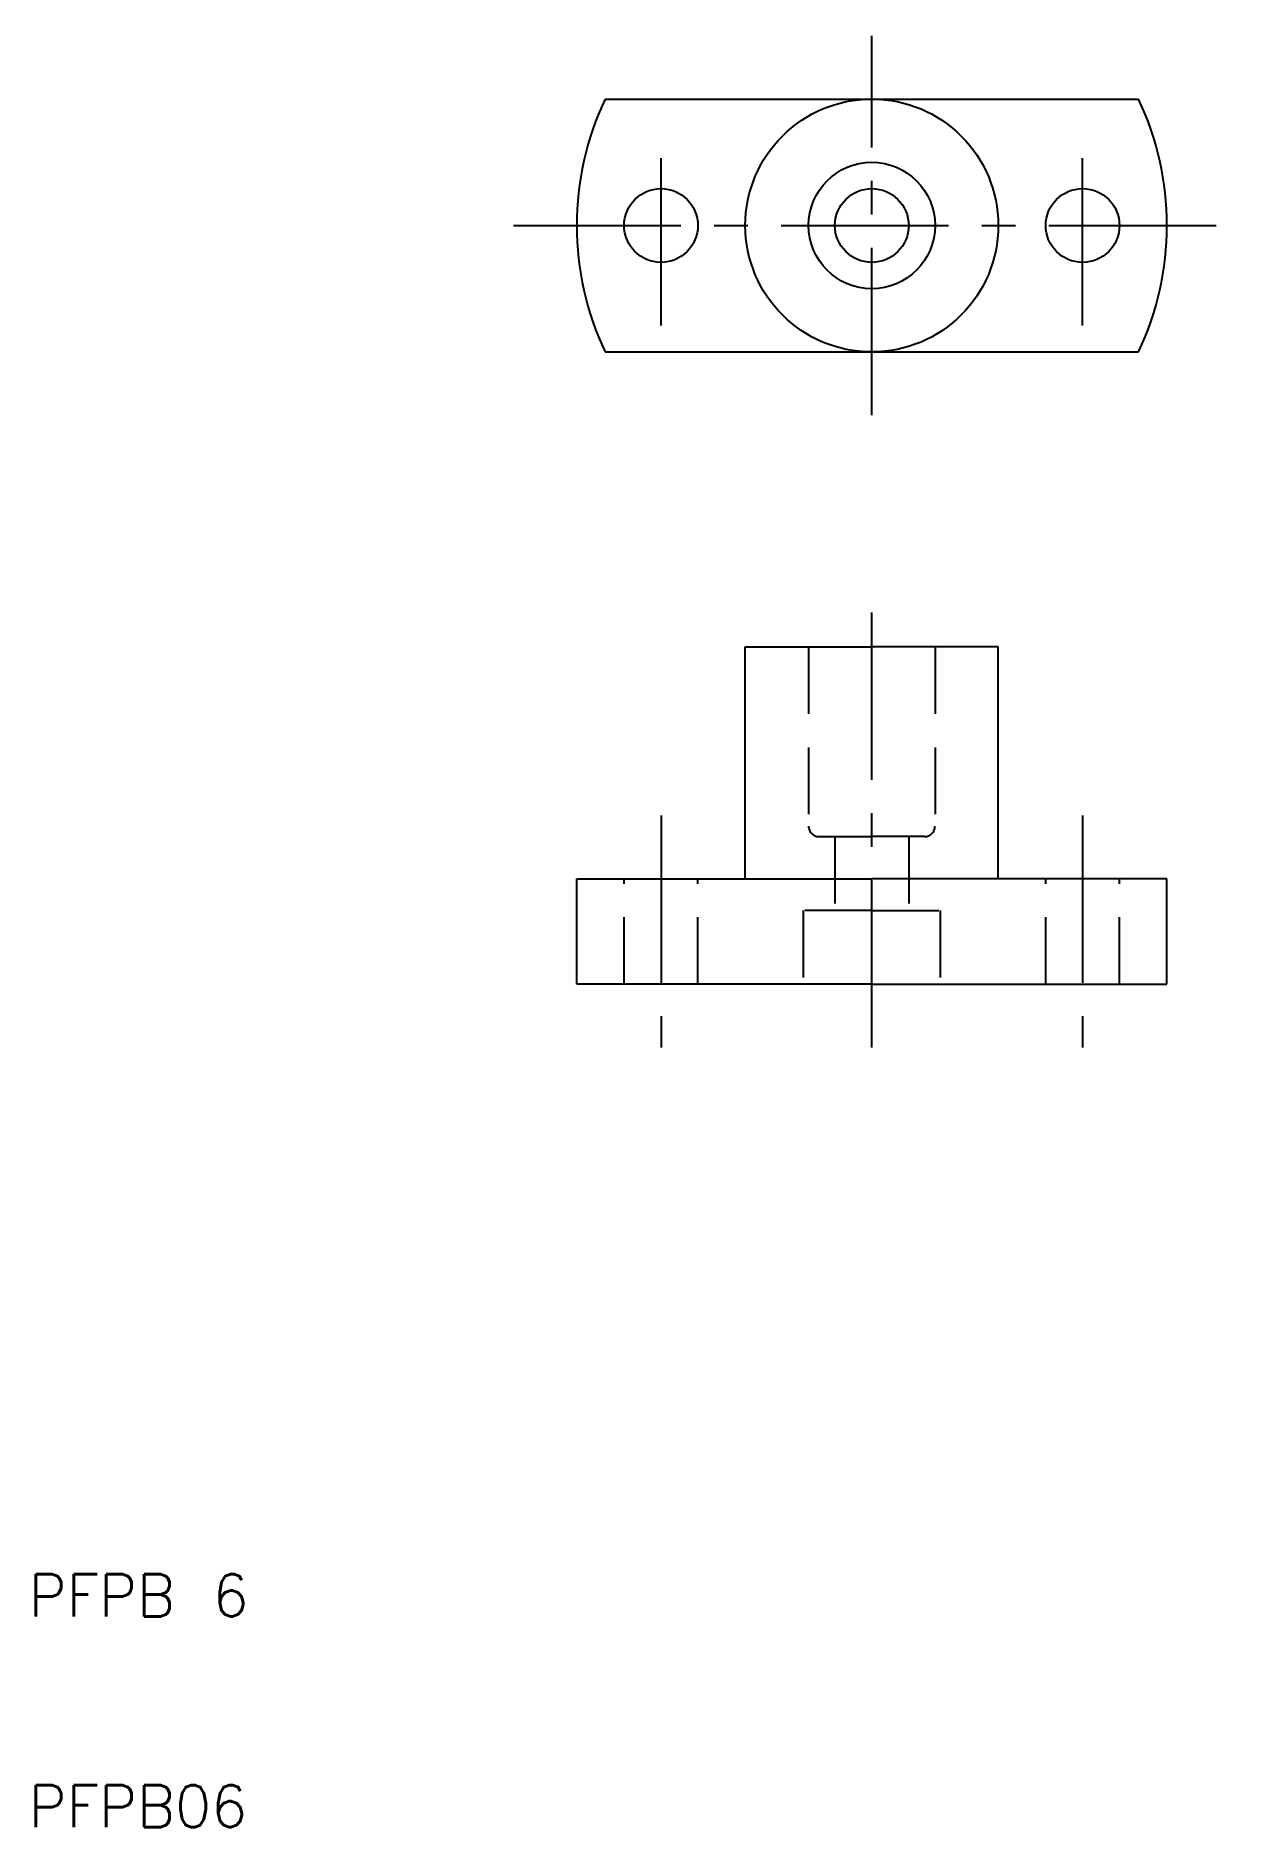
# Model space of a CAD drawing. Extents: x 10.3 to 67, y 10 to 95.
import ezdxf

# ---------------------------------------------------------------- set-up
doc = ezdxf.new("R2010")
doc.units = 0
doc.header["$LTSCALE"] = 0.25
doc.linetypes.add('CENTER', pattern=[50.8, 31.75, -6.35, 6.35, -6.35])
doc.linetypes.add('DASHED', pattern=[19.05, 12.7, -6.35])
doc.layers.get('0').update_dxf_attribs({"linetype": 'CONTINUOUS'})
doc.layers.add('CENTER', color=1, linetype='CENTER')
doc.styles.get("Standard").update_dxf_attribs({"font": 'txt.shx', "bigfont": 'extfont.shx'})

msp = doc.modelspace()

# ---------------------------------------------------------------- linework, layer by layer
for p, q in [((37.351, 92), (62.649, 92)), ((37.351, 80), (62.649, 80)), ((44, 55), (44, 66)), ((44, 66), (50, 66)), ((56, 66), (50, 66)), ((56, 55), (56, 66)), ((36, 55), (44, 55)), ((36, 50), (36, 55)), ((44, 55), (50, 55)), ((56, 55), (50, 55)), ((64, 55), (56, 55)), ((64, 50), (64, 55)), ((50, 50), (36, 50)), ((50, 50), (64, 50))]:
    msp.add_line(p, q)
at = {"color": 3, "linetype": 'DASHED'}
for p, q in [((47, 66), (47, 57.5)), ((53, 66), (53, 57.5)), ((47.5, 57), (50, 57)), ((48.25, 57), (48.25, 53.5)), ((52.5, 57), (50, 57)), ((51.75, 57), (51.75, 53.5)), ((38.25, 50), (38.25, 55)), ((41.75, 50), (41.75, 55)), ((58.25, 50), (58.25, 55)), ((61.75, 50), (61.75, 55)), ((46.75, 53.5), (46.75, 50)), ((50, 53.5), (46.75, 53.5)), ((50, 53.5), (53.25, 53.5)), ((53.25, 53.5), (53.25, 50))]:
    msp.add_line(p, q, dxfattribs=at)
for centre, radius in [((50, 86), 6), ((50, 86), 3), ((40, 86), 1.75), ((50, 86), 1.75), ((60, 86), 1.75)]:
    msp.add_circle(centre, radius)
for start, end in [(154.62307, 180), (0, 25.37693), (180, 205.37693), (334.62307, 0)]:
    msp.add_arc((50, 86), 14, start, end)
for centre, start, end in [((47.5, 57.5), 180, 270), ((52.5, 57.5), 270, 0)]:
    msp.add_arc(centre, 0.5, start, end, dxfattribs=at)
at = {"layer": 'CENTER', "color": 1, "linetype": 'CENTER'}
for p, q in [((50, 77), (50, 95)), ((40, 81.25), (40, 90.75)), ((60, 81.25), (60, 90.75)), ((33, 86), (67, 86)), ((50, 47), (50, 69)), ((40, 58), (40, 47)), ((60, 58), (60, 47))]:
    msp.add_line(p, q, dxfattribs=at)

# ---------------------------------------------------------------- texts
for s, p in [('PFPB 6', (10, 20)), ('PFPB06', (10, 10))]:
    msp.add_text(s, height=2).set_placement(p)

doc.saveas('drawing.dxf')
